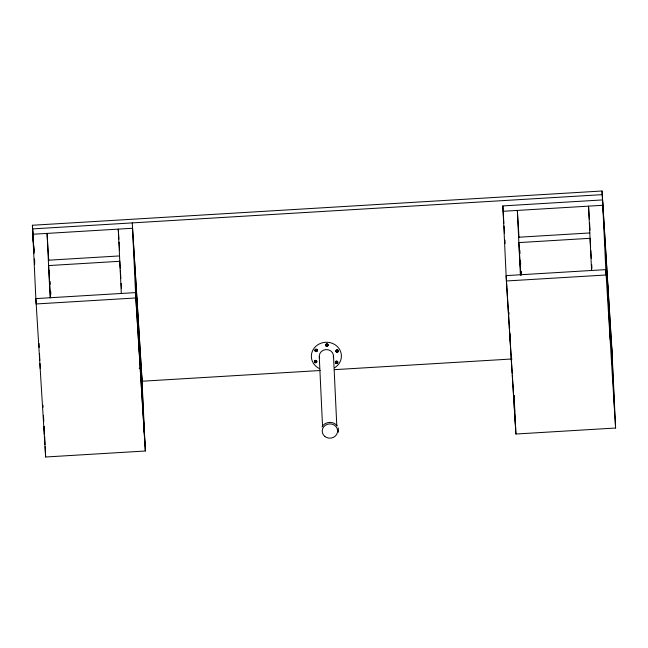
<?xml version="1.0" encoding="UTF-8"?>
<svg xmlns="http://www.w3.org/2000/svg" width="648" height="648" viewBox="0 0 648 648"><rect width="100%" height="100%" fill="white"/><g stroke="black" fill="none" stroke-linecap="round" stroke-linejoin="round"><path stroke-width="0.97" d="M338.548 432.208L338.288 427.972M315.479 350.357L316.386 349.475C315.803 350.876 317.893 349.977 316.418 350.001M316.832 350.835C317.05 349.588 316.167 352.658 315.876 350.56L315.325 350.868L315.892 350.884M314.969 361.592L315.868 360.701C315.284 362.102 317.382 361.211 315.9 361.228M316.321 362.07C316.297 360.847 316.094 363.455 315.39 362.2M326.228 345.084L327.127 344.201C326.543 345.603 328.641 344.704 327.167 344.728M327.58 345.562C327.556 344.339 327.353 346.947 326.649 345.692M336.798 350.187L336.272 351.03L337.365 350.155C336.782 351.556 338.88 350.665 337.397 350.681M337.981 350.924L337.478 352.018L336.879 351.653M336.28 361.422L335.761 362.256L336.855 361.39C337.001 362.775 337.657 362.086 336.855 361.39M337.47 362.159L336.96 363.245L336.369 362.88M322.016 426.878C324.972 421.338 333.639 420.835 337.244 425.963M337.827 351.491L337.43 351.208L337.997 351.176M337.308 362.718L336.92 362.443L337.486 362.41M327.127 344.201L326.56 344.234M316.386 349.475L315.811 349.507M337.365 350.155L336.806 350.463M315.868 360.701L315.301 360.742M336.863 361.657L336.296 361.697M145.071 445.646L135.545 292.604L35.859 298.598L45.644 457.002L145.33 451.008L141.791 375.945L132.257 222.904L135.797 297.967L36.11 303.961L32.4 225.253L602.033 190.998L611.89 349.321L615.6 428.02L515.913 434.022L506.388 280.981L502.848 205.918L602.527 199.924L606.066 274.987L506.388 280.981M602.033 190.998L602.203 194.643L32.57 228.898L33.388 242.012M503.099 211.28L602.786 205.286M48.333 260.213L119.532 255.928M518.603 237.233L589.81 232.948M326.624 345.287C325.264 345.943 327.345 344.971 326.673 346.089M326.657 345.813L327.24 346.056M315.924 351.362L316.491 351.329M336.863 351.248C335.502 351.905 337.584 350.933 336.903 352.05M336.895 351.775L337.478 352.018M139.207 368.234L141.215 368.113L144.253 432.451M315.365 361.795C314.005 362.451 316.086 361.479 315.414 362.596M315.398 362.321L315.981 362.564M336.344 362.475C334.992 363.131 337.065 362.159 336.393 363.277M336.385 363.002L336.96 363.245M141.41 381.267L320.177 370.518M334.319 369.668L512.074 358.976M327.143 344.469L327.556 345.003M337.381 350.43L337.794 350.965M316.394 349.75L316.807 350.276M315.884 360.976L316.297 361.511M337.47 351.864L337.43 351.208M336.952 363.091L336.92 362.443M327.232 345.902L327.2 345.254M316.483 351.176L316.451 350.528M315.973 362.41L315.932 361.762M602.203 194.643L612.311 358.328M615.6 428.02L605.815 269.625L506.129 275.619L512.212 373.28M589.348 219.129L588.538 206.137L591.575 270.475M589.599 223.123L590.036 230.113M590.62 247.366L590.061 238.31L518.854 242.595L520.862 274.784M590.814 250.379L591.308 258.431M591.689 264.465L591.94 268.491M519.016 237.395L517.339 210.422L520.376 274.76M519.826 250.379L520.012 253.376M520.449 260.366L520.7 264.36M521.13 271.358L521.316 274.355M519.421 250.306L519.607 253.328M520.044 260.366L520.482 267.413M520.733 271.439L520.984 275.465M502.848 205.918L503.852 223.358M504.095 226.055L504.476 233.426M504.978 240.149L505.108 243.494M512.341 375.297L515.662 428.66M337.964 350.649L338.013 351.451M337.454 361.884L337.503 362.686M336.255 350.754L336.304 351.556M335.745 361.981L335.794 362.783M327.734 344.696L327.783 345.497M326.608 345.084L326.576 344.509M326.025 344.793L326.074 345.595M316.985 349.969L317.034 350.771M315.86 350.357L315.827 349.782M315.876 350.56L315.916 351.086M316.475 361.195L316.516 361.997M315.276 350.066L315.325 350.868M315.349 361.584L315.317 361.009M314.766 361.301L314.807 362.102M142.042 381.308L132.508 228.266L32.821 234.26L33.388 243.324M135.797 297.967L145.33 451.008M118.892 239.112L118.268 229.125L121.306 293.463M119.078 242.109L119.572 250.096M120.228 268.337L119.783 261.29L48.584 265.575L50.585 297.772M120.35 270.346L120.852 278.397M121.168 283.427L121.476 288.457M48.746 260.375L47.069 233.401L50.099 297.74M49.37 270.362L49.556 273.359M50.05 281.354L50.236 284.351M50.674 291.341L50.86 294.338M32.4 225.253L33.34 240.376M33.655 245.422L34.036 251.473M34.538 259.54L34.66 261.557M33.575 245.009L34.02 252.088M34.449 259.103L34.644 262.173M33.51 245.252L34.02 253.392M34.376 259.232L34.692 264.23M611.493 345.133L614.523 409.471M607.135 275.206L610.173 339.544M514.099 395.483L514.196 397.491M514.569 405.535L514.852 411.569M515.095 416.591L515.476 424.634M515.565 426.643L515.913 434.022M513.419 385.309L513.564 388.322M513.888 395.361L514.18 401.387M514.415 406.418L514.844 415.465M508.923 312.368L509.02 314.377M509.441 323.425L509.636 327.442M509.919 333.477L510.3 341.52M510.389 343.529L510.486 345.538M333.501 355.76L336.798 425.744M319.262 356.611L322.558 426.603M136.866 298.193L139.895 362.532M44.202 426.505L44.396 430.531M44.68 436.558L45.06 444.601M45.149 446.61L45.644 457.002M43.003 405.275L43.1 407.284M43.481 415.328L43.764 421.354M43.999 426.384L44.38 434.427M44.469 436.436L44.566 438.445M39.026 343.391L39.22 347.409M39.504 353.444L39.836 360.482M39.974 363.496L40.217 368.526M319.626 368.68A15.034 13.932 -2.7 0 1 314.329 347.936A15.034 13.932 -2.7 0 1 337.325 346.559A15.034 13.932 -2.7 0 1 334.635 367.772M319.61 358.304A7.136 6.61 -2.7 0 1 325.968 349.588A7.136 6.61 -2.7 0 1 333.364 357.477M324.786 436.396A7.703 7.136 -2.7 0 0 337.454 432.427A7.703 7.136 -2.7 0 0 327.491 424.27A7.703 7.136 -2.7 0 0 324.786 436.396M336.385 351.807A1.215 1.126 -2.7 0 0 338.329 351.054A1.215 1.126 -2.7 0 0 336.668 349.871A1.215 1.126 -2.7 0 0 336.385 351.807M336.425 352.058A1.166 1.085 -2.7 0 0 338.296 351.338A1.166 1.085 -2.7 0 0 336.701 350.195A1.166 1.085 -2.7 0 0 336.425 352.058M326.147 345.846A1.215 1.126 -2.7 0 0 328.091 345.101A1.215 1.126 -2.7 0 0 326.438 343.918A1.215 1.126 -2.7 0 0 326.147 345.846M326.187 346.105A1.166 1.085 -2.7 0 0 328.058 345.384A1.166 1.085 -2.7 0 0 326.462 344.242A1.166 1.085 -2.7 0 0 326.187 346.105M335.867 363.034A1.215 1.126 -2.7 0 0 337.819 362.289A1.215 1.126 -2.7 0 0 336.158 361.106A1.215 1.126 -2.7 0 0 335.867 363.034M335.907 363.293A1.166 1.085 -2.7 0 0 337.786 362.572A1.166 1.085 -2.7 0 0 336.182 361.43A1.166 1.085 -2.7 0 0 335.907 363.293M314.888 362.354A1.215 1.126 -2.7 0 0 316.832 361.6A1.215 1.126 -2.7 0 0 315.179 360.418A1.215 1.126 -2.7 0 0 314.888 362.354M314.928 362.605A1.166 1.085 -2.7 0 0 316.799 361.884A1.166 1.085 -2.7 0 0 315.203 360.75A1.166 1.085 -2.7 0 0 314.928 362.605M315.398 351.119A1.215 1.126 -2.7 0 0 317.35 350.374A1.215 1.126 -2.7 0 0 315.689 349.191A1.215 1.126 -2.7 0 0 315.398 351.119M315.438 351.378A1.166 1.085 -2.7 0 0 317.317 350.657A1.166 1.085 -2.7 0 0 315.714 349.515A1.166 1.085 -2.7 0 0 315.438 351.378"/></g></svg>
